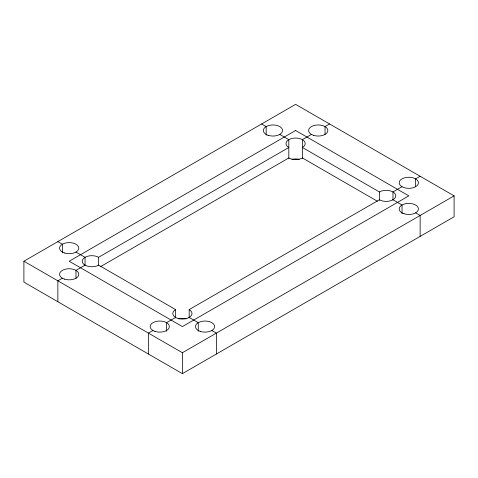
<?xml version="1.0" encoding="UTF-8"?>
<svg xmlns="http://www.w3.org/2000/svg" width="478" height="478" viewBox="0 0 478 478"><rect width="100%" height="100%" fill="white"/><g stroke="black" fill="none" stroke-linecap="round" stroke-linejoin="round"><path stroke-width="0.72" d="M23.9 261.221L295.607 104.353L454.1 195.861L454.1 216.779L182.393 373.647L23.9 282.139L23.9 261.221L182.393 352.728L454.1 195.861M62.391 278.214L57.862 280.831L57.862 301.749M175.599 317.96L175.599 309.589L98.617 265.147A9.608 5.545 0 0 1 85.036 265.147L75.978 270.375L75.978 278.31M75.978 252.073L85.036 257.301A9.608 5.545 0 0 1 98.617 257.301L288.814 147.493A9.608 5.545 0 0 1 288.814 139.648L279.755 134.42M311.453 134.42L302.401 139.648A9.608 5.545 0 0 0 288.814 139.648L288.814 158.403M329.569 123.963L325.04 126.58L325.04 134.509M100.553 266.64L288.814 157.949A9.608 5.545 0 0 0 302.401 157.949L377.459 201.286M152.96 330.507L148.431 333.118L148.431 354.037M198.245 331.32L198.245 322.662L189.186 317.434A9.608 5.545 0 0 1 175.599 317.434L166.547 322.662L166.547 331.32M189.186 317.96L189.186 309.589L379.383 199.78A9.608 5.545 0 0 0 392.964 199.78L402.022 205.014L402.022 213.666M402.022 186.713A9.608 5.545 0 0 1 406.33 177.434A9.608 5.545 0 0 1 418.095 184.227A9.608 5.545 0 0 1 402.022 186.713L392.964 191.941A9.608 5.545 0 0 0 379.383 191.941L302.401 147.493A9.608 5.545 0 0 0 302.401 139.648L302.401 158.403M420.138 176.251L415.609 178.868L415.609 186.802M261.639 123.963L266.168 126.58L266.168 135.232M415.609 212.853L420.138 215.47L420.138 236.383M57.862 241.617L62.391 244.228L62.391 252.886M211.832 330.507L216.361 333.118L216.361 354.037M392.964 199.876L392.964 191.941A9.608 5.545 0 0 1 392.964 199.78M379.383 191.941L379.383 200.306M182.393 352.728L182.393 373.647M98.617 257.301L98.617 265.666M85.036 265.236L85.036 257.301A9.608 5.545 0 0 0 85.036 265.147M291.927 159.365A9.608 5.545 0 0 1 299.282 159.365M178.718 318.844A9.608 5.545 0 0 1 186.073 318.844M189.186 309.589A9.608 5.545 0 0 1 189.186 317.434M175.599 317.434A9.608 5.545 0 0 1 175.599 309.589M295.607 130.5L69.185 261.221L182.393 326.582L408.815 195.861L295.607 130.5M64.381 279.098A9.608 5.545 0 0 0 78.792 274.294A9.608 5.545 0 0 0 64.381 269.49A9.608 5.545 0 0 0 64.381 279.098M64.381 252.952A9.608 5.545 0 0 0 78.792 248.148A9.608 5.545 0 0 0 64.381 243.35A9.608 5.545 0 0 0 64.381 252.952M268.158 135.304A9.608 5.545 0 0 0 282.57 130.5A9.608 5.545 0 0 0 268.158 125.696A9.608 5.545 0 0 0 268.158 135.304M154.95 331.385A9.608 5.545 0 0 0 169.361 326.582A9.608 5.545 0 0 0 154.95 321.784A9.608 5.545 0 0 0 154.95 331.385M200.234 331.385A9.608 5.545 0 0 0 214.646 326.582A9.608 5.545 0 0 0 200.234 321.784A9.608 5.545 0 0 0 200.234 331.385M404.012 213.738A9.608 5.545 0 0 0 418.423 208.934A9.608 5.545 0 0 0 404.012 204.13A9.608 5.545 0 0 0 404.012 213.738M313.443 135.304A9.608 5.545 0 0 0 327.854 130.5A9.608 5.545 0 0 0 313.443 125.696A9.608 5.545 0 0 0 313.443 135.304"/></g></svg>
